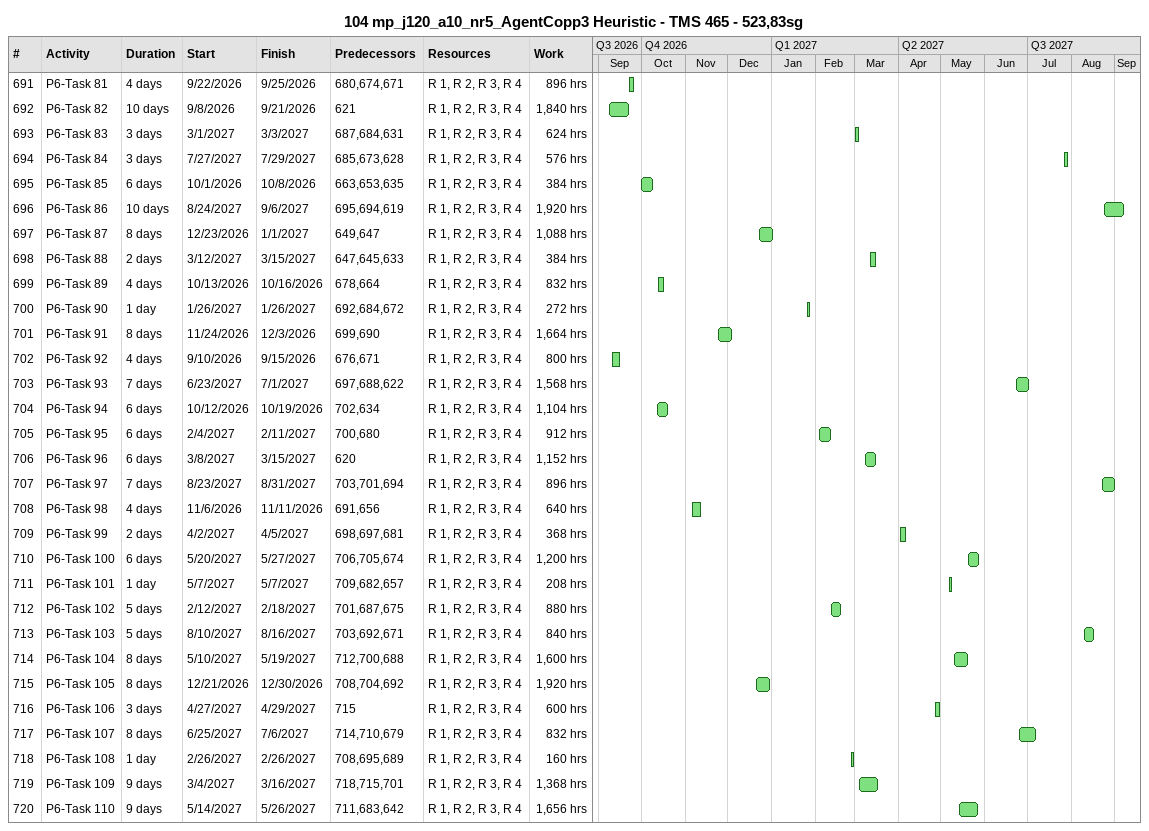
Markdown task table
104 mp_j120_a10_nr5_AgentCopp3 Heuristic - TMS 465 - 523,83sg

| ID | Task | Duration | Start | Finish | Predecessors | Resources | Work (h) |
|---|---|---|---|---|---|---|---|
| 691 | P6-Task 81 | 4d | 2026-09-22 | 2026-09-25 | 680, 674, 671 | R 1, R 2, R 3, R 4 | 896 |
| 692 | P6-Task 82 | 10d | 2026-09-08 | 2026-09-21 | 621 | R 1, R 2, R 3, R 4 | 1840 |
| 693 | P6-Task 83 | 3d | 2027-03-01 | 2027-03-03 | 687, 684, 631 | R 1, R 2, R 3, R 4 | 624 |
| 694 | P6-Task 84 | 3d | 2027-07-27 | 2027-07-29 | 685, 673, 628 | R 1, R 2, R 3, R 4 | 576 |
| 695 | P6-Task 85 | 6d | 2026-10-01 | 2026-10-08 | 663, 653, 635 | R 1, R 2, R 3, R 4 | 384 |
| 696 | P6-Task 86 | 10d | 2027-08-24 | 2027-09-06 | 695, 694, 619 | R 1, R 2, R 3, R 4 | 1920 |
| 697 | P6-Task 87 | 8d | 2026-12-23 | 2027-01-01 | 649, 647 | R 1, R 2, R 3, R 4 | 1088 |
| 698 | P6-Task 88 | 2d | 2027-03-12 | 2027-03-15 | 647, 645, 633 | R 1, R 2, R 3, R 4 | 384 |
| 699 | P6-Task 89 | 4d | 2026-10-13 | 2026-10-16 | 678, 664 | R 1, R 2, R 3, R 4 | 832 |
| 700 | P6-Task 90 | 1d | 2027-01-26 | 2027-01-26 | 692, 684, 672 | R 1, R 2, R 3, R 4 | 272 |
| 701 | P6-Task 91 | 8d | 2026-11-24 | 2026-12-03 | 699, 690 | R 1, R 2, R 3, R 4 | 1664 |
| 702 | P6-Task 92 | 4d | 2026-09-10 | 2026-09-15 | 676, 671 | R 1, R 2, R 3, R 4 | 800 |
| 703 | P6-Task 93 | 7d | 2027-06-23 | 2027-07-01 | 697, 688, 622 | R 1, R 2, R 3, R 4 | 1568 |
| 704 | P6-Task 94 | 6d | 2026-10-12 | 2026-10-19 | 702, 634 | R 1, R 2, R 3, R 4 | 1104 |
| 705 | P6-Task 95 | 6d | 2027-02-04 | 2027-02-11 | 700, 680 | R 1, R 2, R 3, R 4 | 912 |
| 706 | P6-Task 96 | 6d | 2027-03-08 | 2027-03-15 | 620 | R 1, R 2, R 3, R 4 | 1152 |
| 707 | P6-Task 97 | 7d | 2027-08-23 | 2027-08-31 | 703, 701, 694 | R 1, R 2, R 3, R 4 | 896 |
| 708 | P6-Task 98 | 4d | 2026-11-06 | 2026-11-11 | 691, 656 | R 1, R 2, R 3, R 4 | 640 |
| 709 | P6-Task 99 | 2d | 2027-04-02 | 2027-04-05 | 698, 697, 681 | R 1, R 2, R 3, R 4 | 368 |
| 710 | P6-Task 100 | 6d | 2027-05-20 | 2027-05-27 | 706, 705, 674 | R 1, R 2, R 3, R 4 | 1200 |
| 711 | P6-Task 101 | 1d | 2027-05-07 | 2027-05-07 | 709, 682, 657 | R 1, R 2, R 3, R 4 | 208 |
| 712 | P6-Task 102 | 5d | 2027-02-12 | 2027-02-18 | 701, 687, 675 | R 1, R 2, R 3, R 4 | 880 |
| 713 | P6-Task 103 | 5d | 2027-08-10 | 2027-08-16 | 703, 692, 671 | R 1, R 2, R 3, R 4 | 840 |
| 714 | P6-Task 104 | 8d | 2027-05-10 | 2027-05-19 | 712, 700, 688 | R 1, R 2, R 3, R 4 | 1600 |
| 715 | P6-Task 105 | 8d | 2026-12-21 | 2026-12-30 | 708, 704, 692 | R 1, R 2, R 3, R 4 | 1920 |
| 716 | P6-Task 106 | 3d | 2027-04-27 | 2027-04-29 | 715 | R 1, R 2, R 3, R 4 | 600 |
| 717 | P6-Task 107 | 8d | 2027-06-25 | 2027-07-06 | 714, 710, 679 | R 1, R 2, R 3, R 4 | 832 |
| 718 | P6-Task 108 | 1d | 2027-02-26 | 2027-02-26 | 708, 695, 689 | R 1, R 2, R 3, R 4 | 160 |
| 719 | P6-Task 109 | 9d | 2027-03-04 | 2027-03-16 | 718, 715, 701 | R 1, R 2, R 3, R 4 | 1368 |
| 720 | P6-Task 110 | 9d | 2027-05-14 | 2027-05-26 | 711, 683, 642 | R 1, R 2, R 3, R 4 | 1656 |
